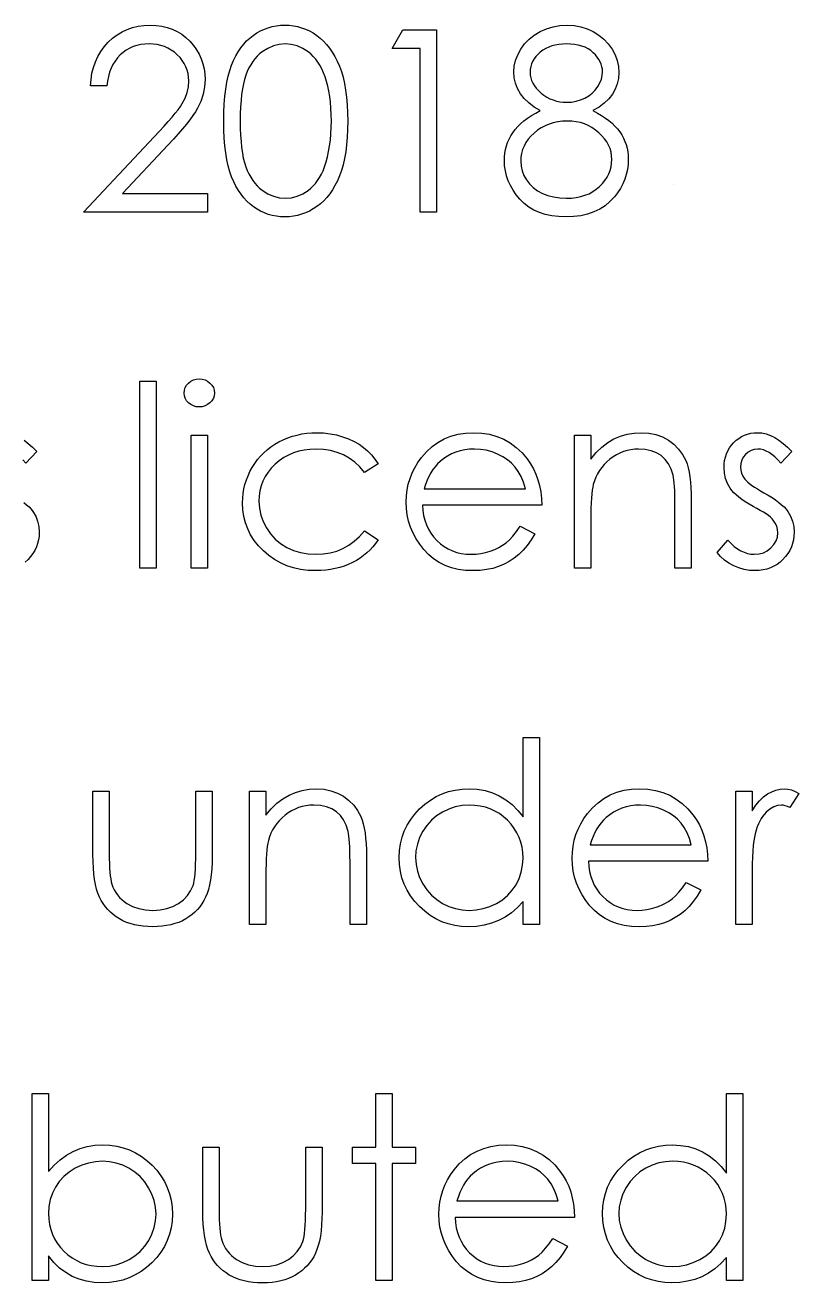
# Model space of a CAD drawing. Header units: millimetres. Extents: x 25 to 318, y 0 to 139.
# Drawn here: x 148.82 to 163.68, y 114.81 to 138.95 of the extents above; entities that cross this region are included whole.
import ezdxf

# ---------------------------------------------------------------- set-up
doc = ezdxf.new("R2010")
doc.units = ezdxf.units.MM

msp = doc.modelspace()

# ---------------------------------------------------------------- linework, layer by layer
at = {"color": 7, "linetype": 'Continuous'}
msp.add_line((161.276, 135.895), (161.276, 135.895), dxfattribs=at)
at = {"color": 7, "linetype": 'Continuous', "flags": 128}
for points in [[(150.394, 137.779), (150.08, 137.779), (150.08, 137.779), (150.089, 137.904), (150.107, 138.023), (150.134, 138.136), (150.172, 138.244), (150.219, 138.346), (150.276, 138.443), (150.343, 138.533), (150.419, 138.618), (150.502, 138.695), (150.591, 138.762), (150.685, 138.818), (150.782, 138.864), (150.885, 138.9), (150.993, 138.926), (151.105, 138.941), (151.222, 138.946), (151.222, 138.946), (151.337, 138.941), (151.447, 138.926), (151.551, 138.903), (151.649, 138.869), (151.742, 138.825), (151.829, 138.771), (151.911, 138.709), (151.987, 138.636), (152.055, 138.557), (152.114, 138.474), (152.165, 138.388), (152.206, 138.299), (152.238, 138.206), (152.261, 138.109), (152.274, 138.009), (152.279, 137.906), (152.279, 137.906), (152.27, 137.76), (152.243, 137.619), (152.198, 137.483), (152.134, 137.351), (152.093, 137.284), (152.044, 137.21), (151.987, 137.131), (151.921, 137.047), (151.846, 136.955), (151.763, 136.859), (151.671, 136.758), (151.571, 136.65), (151.571, 136.65), (150.695, 135.715), (150.695, 135.715), (152.324, 135.715), (152.324, 135.715), (152.324, 135.356), (152.324, 135.356), (149.946, 135.356), (149.946, 135.356), (151.303, 136.805), (151.303, 136.805), (151.402, 136.909), (151.492, 137.005), (151.572, 137.095), (151.644, 137.178), (151.706, 137.254), (151.76, 137.323), (151.804, 137.385), (151.84, 137.441), (151.895, 137.546), (151.934, 137.654), (151.957, 137.764), (151.965, 137.877), (151.965, 137.877), (151.961, 137.949), (151.951, 138.018), (151.934, 138.084), (151.91, 138.147), (151.879, 138.209), (151.841, 138.267), (151.797, 138.323), (151.745, 138.377), (151.688, 138.426), (151.628, 138.469), (151.566, 138.505), (151.5, 138.534), (151.431, 138.558), (151.359, 138.574), (151.284, 138.583), (151.206, 138.587), (151.206, 138.587), (151.124, 138.583), (151.045, 138.574), (150.97, 138.557), (150.899, 138.534), (150.831, 138.504), (150.766, 138.468), (150.705, 138.424), (150.648, 138.375), (150.595, 138.319), (150.549, 138.258), (150.508, 138.192), (150.473, 138.12), (150.444, 138.043), (150.422, 137.96), (150.405, 137.873), (150.394, 137.779)], [(152.638, 137.105), (152.64, 137.273), (152.647, 137.432), (152.659, 137.581), (152.675, 137.72), (152.696, 137.849), (152.721, 137.968), (152.752, 138.077), (152.786, 138.177), (152.825, 138.269), (152.867, 138.355), (152.914, 138.435), (152.965, 138.51), (153.019, 138.579), (153.076, 138.642), (153.138, 138.698), (153.204, 138.75), (153.273, 138.796), (153.343, 138.836), (153.416, 138.87), (153.491, 138.897), (153.567, 138.919), (153.646, 138.934), (153.725, 138.943), (153.808, 138.946), (153.808, 138.946), (153.892, 138.943), (153.974, 138.934), (154.053, 138.919), (154.131, 138.897), (154.206, 138.87), (154.28, 138.836), (154.352, 138.796), (154.422, 138.75), (154.488, 138.698), (154.552, 138.639), (154.612, 138.574), (154.668, 138.504), (154.72, 138.427), (154.769, 138.344), (154.814, 138.255), (154.856, 138.16), (154.894, 138.058), (154.927, 137.947), (154.954, 137.828), (154.976, 137.7), (154.994, 137.564), (155.006, 137.419), (155.013, 137.266), (155.016, 137.105), (155.016, 137.105), (155.013, 136.944), (155.006, 136.792), (154.994, 136.648), (154.977, 136.512), (154.955, 136.385), (154.927, 136.267), (154.896, 136.156), (154.858, 136.055), (154.817, 135.96), (154.772, 135.872), (154.724, 135.789), (154.671, 135.712), (154.615, 135.641), (154.555, 135.576), (154.491, 135.517), (154.424, 135.465), (154.354, 135.419), (154.281, 135.378), (154.207, 135.344), (154.131, 135.316), (154.054, 135.295), (153.974, 135.279), (153.892, 135.269), (153.808, 135.266), (153.808, 135.266), (153.725, 135.269), (153.646, 135.278), (153.567, 135.294), (153.491, 135.315), (153.417, 135.342), (153.345, 135.375), (153.275, 135.414), (153.207, 135.459), (153.141, 135.51), (153.08, 135.567), (153.022, 135.63), (152.968, 135.7), (152.918, 135.774), (152.871, 135.855), (152.827, 135.942), (152.788, 136.034), (152.753, 136.134), (152.722, 136.245), (152.697, 136.364), (152.676, 136.493), (152.659, 136.632), (152.647, 136.78), (152.64, 136.938), (152.638, 137.105)], [(156.074, 138.856), (156.721, 138.856), (156.721, 138.856), (156.721, 135.356), (156.721, 135.356), (156.407, 135.356), (156.407, 135.356), (156.407, 138.497), (156.407, 138.497), (155.869, 138.497), (155.869, 138.497), (156.074, 138.856)], [(159.724, 137.306), (159.81, 137.26), (159.889, 137.214), (159.962, 137.164), (160.029, 137.115), (160.091, 137.063), (160.146, 137.009), (160.195, 136.954), (160.239, 136.897), (160.277, 136.839), (160.31, 136.779), (160.338, 136.716), (160.36, 136.653), (160.378, 136.586), (160.391, 136.518), (160.398, 136.448), (160.401, 136.376), (160.401, 136.376), (160.397, 136.275), (160.384, 136.177), (160.364, 136.081), (160.335, 135.989), (160.297, 135.9), (160.252, 135.814), (160.198, 135.731), (160.136, 135.651), (160.136, 135.651), (160.05, 135.561), (159.956, 135.482), (159.853, 135.417), (159.741, 135.363), (159.621, 135.32), (159.492, 135.29), (159.353, 135.273), (159.207, 135.266), (159.207, 135.266), (159.066, 135.272), (158.933, 135.288), (158.809, 135.314), (158.695, 135.351), (158.588, 135.398), (158.492, 135.456), (158.403, 135.525), (158.323, 135.604), (158.253, 135.689), (158.192, 135.777), (158.14, 135.867), (158.098, 135.958), (158.065, 136.052), (158.042, 136.149), (158.028, 136.247), (158.023, 136.347), (158.023, 136.347), (158.025, 136.421), (158.033, 136.492), (158.046, 136.561), (158.063, 136.629), (158.086, 136.695), (158.115, 136.759), (158.147, 136.822), (158.185, 136.882), (158.229, 136.941), (158.279, 136.998), (158.336, 137.053), (158.399, 137.107), (158.468, 137.16), (158.544, 137.21), (158.625, 137.259), (158.713, 137.306), (158.713, 137.306), (158.593, 137.375), (158.49, 137.453), (158.402, 137.538), (158.33, 137.631), (158.274, 137.73), (158.234, 137.833), (158.21, 137.938), (158.202, 138.048), (158.202, 138.048), (158.211, 138.159), (158.236, 138.269), (158.279, 138.379), (158.337, 138.486), (158.412, 138.588), (158.499, 138.677), (158.598, 138.756), (158.711, 138.823), (158.833, 138.877), (158.96, 138.915), (159.091, 138.938), (159.228, 138.946), (159.228, 138.946), (159.361, 138.938), (159.489, 138.915), (159.611, 138.876), (159.729, 138.822), (159.839, 138.755), (159.935, 138.675), (160.019, 138.586), (160.09, 138.485), (160.148, 138.377), (160.188, 138.267), (160.213, 138.154), (160.221, 138.038), (160.221, 138.038), (160.214, 137.924), (160.191, 137.817), (160.151, 137.716), (160.097, 137.622), (160.027, 137.533), (159.942, 137.452), (159.841, 137.375), (159.724, 137.306)], [(152.952, 137.106), (152.954, 136.966), (152.959, 136.834), (152.968, 136.711), (152.979, 136.597), (152.994, 136.492), (153.012, 136.395), (153.034, 136.308), (153.059, 136.229), (153.088, 136.157), (153.12, 136.09), (153.154, 136.027), (153.192, 135.968), (153.233, 135.914), (153.277, 135.865), (153.325, 135.82), (153.376, 135.779), (153.482, 135.712), (153.592, 135.664), (153.704, 135.635), (153.819, 135.625), (153.819, 135.625), (153.934, 135.635), (154.047, 135.663), (154.155, 135.71), (154.259, 135.776), (154.309, 135.815), (154.355, 135.86), (154.399, 135.909), (154.439, 135.963), (154.476, 136.022), (154.511, 136.085), (154.542, 136.153), (154.57, 136.226), (154.57, 136.226), (154.6, 136.32), (154.628, 136.418), (154.65, 136.521), (154.669, 136.629), (154.683, 136.741), (154.694, 136.858), (154.7, 136.98), (154.702, 137.106), (154.702, 137.106), (154.7, 137.232), (154.695, 137.353), (154.685, 137.467), (154.673, 137.576), (154.656, 137.679), (154.636, 137.776), (154.612, 137.867), (154.584, 137.952), (154.554, 138.032), (154.52, 138.106), (154.483, 138.175), (154.444, 138.238), (154.402, 138.295), (154.356, 138.347), (154.309, 138.393), (154.258, 138.434), (154.152, 138.501), (154.044, 138.549), (153.933, 138.577), (153.819, 138.587), (153.819, 138.587), (153.703, 138.577), (153.59, 138.549), (153.481, 138.501), (153.376, 138.434), (153.325, 138.394), (153.278, 138.349), (153.234, 138.3), (153.193, 138.246), (153.155, 138.187), (153.12, 138.124), (153.089, 138.057), (153.06, 137.985), (153.035, 137.906), (153.013, 137.819), (152.994, 137.723), (152.979, 137.617), (152.968, 137.502), (152.959, 137.38), (152.954, 137.247), (152.952, 137.106)], [(159.21, 138.587), (159.137, 138.584), (159.067, 138.577), (159, 138.565), (158.936, 138.547), (158.875, 138.524), (158.818, 138.497), (158.764, 138.464), (158.713, 138.426), (158.667, 138.384), (158.627, 138.342), (158.593, 138.297), (158.565, 138.25), (158.544, 138.201), (158.529, 138.15), (158.519, 138.098), (158.516, 138.043), (158.516, 138.043), (158.52, 137.988), (158.53, 137.936), (158.546, 137.884), (158.57, 137.833), (158.599, 137.784), (158.635, 137.736), (158.678, 137.69), (158.728, 137.644), (158.782, 137.602), (158.839, 137.565), (158.897, 137.535), (158.958, 137.51), (159.021, 137.49), (159.086, 137.476), (159.154, 137.468), (159.223, 137.465), (159.223, 137.465), (159.312, 137.47), (159.399, 137.486), (159.483, 137.511), (159.565, 137.546), (159.642, 137.59), (159.709, 137.642), (159.767, 137.701), (159.817, 137.767), (159.856, 137.838), (159.885, 137.908), (159.902, 137.979), (159.907, 138.05), (159.907, 138.05), (159.904, 138.1), (159.896, 138.148), (159.882, 138.195), (159.862, 138.242), (159.837, 138.288), (159.807, 138.332), (159.771, 138.375), (159.728, 138.418), (159.682, 138.457), (159.63, 138.492), (159.572, 138.521), (159.51, 138.545), (159.442, 138.563), (159.37, 138.576), (159.293, 138.584), (159.21, 138.587)], [(159.231, 137.106), (159.137, 137.103), (159.048, 137.092), (158.963, 137.074), (158.882, 137.049), (158.804, 137.016), (158.729, 136.976), (158.659, 136.929), (158.593, 136.875), (158.533, 136.816), (158.481, 136.755), (158.437, 136.691), (158.401, 136.625), (158.373, 136.557), (158.353, 136.486), (158.341, 136.412), (158.337, 136.336), (158.337, 136.336), (158.344, 136.242), (158.364, 136.152), (158.398, 136.063), (158.446, 135.977), (158.506, 135.898), (158.578, 135.828), (158.66, 135.767), (158.753, 135.717), (158.856, 135.677), (158.966, 135.649), (159.085, 135.631), (159.21, 135.625), (159.21, 135.625), (159.309, 135.629), (159.401, 135.639), (159.489, 135.657), (159.571, 135.682), (159.648, 135.712), (159.72, 135.751), (159.787, 135.796), (159.849, 135.848), (159.904, 135.905), (159.953, 135.965), (159.994, 136.027), (160.027, 136.09), (160.053, 136.156), (160.072, 136.225), (160.083, 136.296), (160.087, 136.369), (160.087, 136.369), (160.083, 136.441), (160.071, 136.51), (160.052, 136.577), (160.024, 136.642), (159.989, 136.705), (159.946, 136.766), (159.895, 136.825), (159.836, 136.882), (159.771, 136.934), (159.704, 136.98), (159.633, 137.019), (159.559, 137.05), (159.482, 137.075), (159.401, 137.092), (159.318, 137.103), (159.231, 137.106)], [(151.023, 132.113), (151.337, 132.113), (151.337, 132.113), (151.337, 128.523), (151.337, 128.523), (151.023, 128.523), (151.023, 128.523), (151.023, 132.113)], [(152.165, 132.158), (152.224, 132.153), (152.278, 132.138), (152.327, 132.113), (152.372, 132.078), (152.41, 132.037), (152.437, 131.991), (152.453, 131.941), (152.459, 131.887), (152.459, 131.887), (152.453, 131.834), (152.437, 131.785), (152.41, 131.74), (152.372, 131.698), (152.327, 131.664), (152.278, 131.639), (152.224, 131.624), (152.165, 131.619), (152.165, 131.619), (152.108, 131.624), (152.055, 131.639), (152.006, 131.664), (151.961, 131.698), (151.924, 131.74), (151.897, 131.785), (151.881, 131.834), (151.875, 131.887), (151.875, 131.887), (151.881, 131.941), (151.897, 131.991), (151.924, 132.037), (151.961, 132.078), (152.006, 132.113), (152.055, 132.138), (152.108, 132.153), (152.165, 132.158)], [(152.01, 131.081), (152.324, 131.081), (152.324, 131.081), (152.324, 128.523), (152.324, 128.523), (152.01, 128.523), (152.01, 128.523), (152.01, 131.081)], [(155.599, 130.526), (155.337, 130.363), (155.337, 130.363), (155.248, 130.468), (155.15, 130.559), (155.046, 130.636), (154.934, 130.699), (154.813, 130.748), (154.685, 130.783), (154.549, 130.804), (154.406, 130.811), (154.406, 130.811), (154.291, 130.806), (154.18, 130.793), (154.075, 130.77), (153.974, 130.738), (153.879, 130.697), (153.789, 130.647), (153.703, 130.588), (153.622, 130.519), (153.549, 130.444), (153.486, 130.365), (153.432, 130.282), (153.389, 130.195), (153.355, 130.105), (153.331, 130.01), (153.316, 129.911), (153.311, 129.809), (153.311, 129.809), (153.32, 129.675), (153.347, 129.545), (153.392, 129.419), (153.454, 129.297), (153.533, 129.184), (153.625, 129.084), (153.729, 128.998), (153.847, 128.925), (153.976, 128.866), (154.112, 128.825), (154.256, 128.801), (154.408, 128.792), (154.408, 128.792), (154.546, 128.799), (154.679, 128.82), (154.805, 128.855), (154.924, 128.904), (155.037, 128.967), (155.143, 129.045), (155.243, 129.136), (155.337, 129.241), (155.337, 129.241), (155.6, 129.068), (155.6, 129.068), (155.552, 129), (155.5, 128.936), (155.444, 128.876), (155.384, 128.819), (155.321, 128.767), (155.253, 128.719), (155.182, 128.674), (155.107, 128.633), (155.028, 128.597), (154.947, 128.565), (154.863, 128.538), (154.776, 128.517), (154.687, 128.5), (154.595, 128.488), (154.5, 128.48), (154.403, 128.478), (154.403, 128.478), (154.254, 128.484), (154.112, 128.502), (153.977, 128.531), (153.848, 128.573), (153.725, 128.626), (153.609, 128.691), (153.5, 128.768), (153.397, 128.857), (153.303, 128.955), (153.222, 129.058), (153.153, 129.165), (153.097, 129.278), (153.053, 129.396), (153.022, 129.519), (153.003, 129.648), (152.997, 129.781), (152.997, 129.781), (153, 129.871), (153.009, 129.96), (153.023, 130.048), (153.044, 130.133), (153.07, 130.218), (153.102, 130.3), (153.14, 130.381), (153.184, 130.46), (153.233, 130.537), (153.286, 130.608), (153.343, 130.676), (153.406, 130.739), (153.472, 130.798), (153.542, 130.853), (153.618, 130.903), (153.697, 130.949), (153.78, 130.991), (153.866, 131.027), (153.953, 131.057), (154.044, 131.081), (154.136, 131.101), (154.231, 131.114), (154.328, 131.123), (154.429, 131.125), (154.429, 131.125), (154.554, 131.121), (154.678, 131.106), (154.8, 131.082), (154.919, 131.048), (155.032, 131.006), (155.138, 130.958), (155.233, 130.904), (155.32, 130.844), (155.399, 130.778), (155.472, 130.703), (155.539, 130.619), (155.6, 130.526)], [(158.327, 129.331), (158.606, 129.184), (158.606, 129.184), (158.537, 129.067), (158.464, 128.962), (158.385, 128.868), (158.301, 128.787), (158.212, 128.716), (158.118, 128.654), (158.018, 128.601), (157.913, 128.557), (157.801, 128.522), (157.683, 128.498), (157.557, 128.483), (157.425, 128.478), (157.425, 128.478), (157.277, 128.484), (157.139, 128.503), (157.008, 128.535), (156.885, 128.579), (156.772, 128.636), (156.666, 128.705), (156.568, 128.787), (156.479, 128.882), (156.399, 128.984), (156.329, 129.09), (156.271, 129.199), (156.224, 129.312), (156.186, 129.428), (156.159, 129.547), (156.144, 129.669), (156.138, 129.795), (156.138, 129.795), (156.143, 129.913), (156.156, 130.028), (156.179, 130.139), (156.212, 130.248), (156.253, 130.353), (156.304, 130.454), (156.364, 130.553), (156.433, 130.649), (156.433, 130.649), (156.53, 130.76), (156.635, 130.858), (156.748, 130.939), (156.869, 131.006), (156.998, 131.058), (157.135, 131.096), (157.279, 131.118), (157.432, 131.125), (157.432, 131.125), (157.589, 131.118), (157.739, 131.094), (157.88, 131.055), (158.012, 131), (158.137, 130.929), (158.253, 130.842), (158.362, 130.74), (158.462, 130.622), (158.462, 130.622), (158.527, 130.53), (158.582, 130.433), (158.63, 130.33), (158.668, 130.222), (158.699, 130.109), (158.722, 129.99), (158.735, 129.865), (158.741, 129.734), (158.741, 129.734), (156.452, 129.734), (156.452, 129.734), (156.458, 129.633), (156.472, 129.537), (156.495, 129.445), (156.526, 129.358), (156.564, 129.276), (156.61, 129.198), (156.665, 129.125), (156.727, 129.056), (156.796, 128.995), (156.868, 128.941), (156.944, 128.895), (157.025, 128.858), (157.109, 128.829), (157.197, 128.809), (157.289, 128.796), (157.385, 128.792), (157.385, 128.792), (157.479, 128.796), (157.571, 128.807), (157.662, 128.826), (157.752, 128.852), (157.838, 128.884), (157.917, 128.922), (157.99, 128.964), (158.056, 129.011), (158.119, 129.068), (158.186, 129.141), (158.255, 129.228), (158.327, 129.331)], [(159.369, 131.081), (159.683, 131.081), (159.683, 131.081), (159.683, 130.619), (159.683, 130.619), (159.786, 130.743), (159.894, 130.849), (160.008, 130.935), (160.127, 131.005), (160.251, 131.057), (160.381, 131.095), (160.516, 131.118), (160.656, 131.125), (160.656, 131.125), (160.798, 131.116), (160.931, 131.09), (161.056, 131.044), (161.172, 130.981), (161.277, 130.903), (161.368, 130.811), (161.444, 130.708), (161.505, 130.591), (161.53, 130.526), (161.552, 130.452), (161.57, 130.37), (161.586, 130.279), (161.597, 130.179), (161.605, 130.071), (161.611, 129.954), (161.612, 129.829), (161.612, 129.829), (161.612, 128.523), (161.612, 128.523), (161.298, 128.523), (161.298, 128.523), (161.298, 129.726), (161.298, 129.726), (161.298, 129.83), (161.296, 129.926), (161.293, 130.012), (161.289, 130.09), (161.284, 130.158), (161.277, 130.217), (161.27, 130.267), (161.261, 130.308), (161.261, 130.308), (161.225, 130.426), (161.176, 130.528), (161.112, 130.614), (161.036, 130.685), (160.946, 130.741), (160.844, 130.78), (160.729, 130.804), (160.601, 130.811), (160.601, 130.811), (160.526, 130.809), (160.452, 130.799), (160.38, 130.784), (160.31, 130.763), (160.242, 130.735), (160.177, 130.702), (160.113, 130.662), (160.051, 130.616), (159.993, 130.566), (159.94, 130.513), (159.893, 130.457), (159.85, 130.398), (159.813, 130.337), (159.78, 130.272), (159.753, 130.204), (159.731, 130.134), (159.731, 130.134), (159.72, 130.082), (159.71, 130.02), (159.702, 129.95), (159.695, 129.868), (159.69, 129.778), (159.686, 129.678), (159.684, 129.568), (159.683, 129.448), (159.683, 129.448), (159.683, 128.523), (159.683, 128.523), (159.369, 128.523), (159.369, 128.523), (159.369, 131.081)], [(163.542, 130.762), (163.329, 130.542), (163.329, 130.542), (163.273, 130.605), (163.217, 130.66), (163.16, 130.706), (163.106, 130.744), (163.05, 130.774), (162.996, 130.795), (162.941, 130.807), (162.887, 130.811), (162.887, 130.811), (162.821, 130.805), (162.76, 130.785), (162.703, 130.753), (162.652, 130.708), (162.609, 130.654), (162.579, 130.596), (162.561, 130.534), (162.555, 130.467), (162.555, 130.467), (162.56, 130.407), (162.576, 130.349), (162.604, 130.291), (162.642, 130.235), (162.642, 130.235), (162.666, 130.206), (162.697, 130.177), (162.733, 130.145), (162.776, 130.113), (162.825, 130.079), (162.88, 130.045), (162.94, 130.009), (163.007, 129.971), (163.007, 129.971), (163.088, 129.925), (163.163, 129.88), (163.231, 129.834), (163.292, 129.789), (163.346, 129.744), (163.393, 129.7), (163.434, 129.656), (163.468, 129.612), (163.468, 129.612), (163.519, 129.522), (163.557, 129.426), (163.579, 129.324), (163.587, 129.217), (163.587, 129.217), (163.583, 129.141), (163.573, 129.068), (163.557, 128.998), (163.533, 128.932), (163.503, 128.867), (163.466, 128.806), (163.423, 128.748), (163.372, 128.693), (163.317, 128.642), (163.259, 128.599), (163.197, 128.562), (163.132, 128.532), (163.063, 128.508), (162.991, 128.491), (162.916, 128.482), (162.837, 128.478), (162.837, 128.478), (162.731, 128.484), (162.628, 128.501), (162.527, 128.53), (162.429, 128.57), (162.335, 128.62), (162.25, 128.68), (162.174, 128.748), (162.106, 128.824), (162.106, 128.824), (162.314, 129.061), (162.314, 129.061), (162.375, 128.998), (162.436, 128.944), (162.498, 128.897), (162.56, 128.859), (162.624, 128.83), (162.689, 128.809), (162.755, 128.796), (162.821, 128.792), (162.821, 128.792), (162.912, 128.8), (162.995, 128.823), (163.071, 128.861), (163.141, 128.915), (163.198, 128.979), (163.24, 129.049), (163.264, 129.123), (163.273, 129.204), (163.273, 129.204), (163.267, 129.27), (163.251, 129.333), (163.224, 129.392), (163.186, 129.448), (163.186, 129.448), (163.162, 129.474), (163.13, 129.503), (163.092, 129.534), (163.047, 129.566), (162.995, 129.6), (162.936, 129.635), (162.871, 129.672), (162.799, 129.711), (162.799, 129.711), (162.721, 129.755), (162.649, 129.8), (162.585, 129.844), (162.526, 129.887), (162.474, 129.931), (162.429, 129.974), (162.39, 130.018), (162.358, 130.06), (162.358, 130.06), (162.307, 130.15), (162.27, 130.246), (162.248, 130.347), (162.241, 130.454), (162.241, 130.454), (162.243, 130.525), (162.252, 130.593), (162.267, 130.657), (162.286, 130.719), (162.312, 130.777), (162.344, 130.832), (162.381, 130.885), (162.424, 130.934), (162.471, 130.979), (162.522, 131.017), (162.575, 131.05), (162.631, 131.078), (162.691, 131.099), (162.753, 131.114), (162.818, 131.123), (162.887, 131.125), (162.887, 131.125), (162.968, 131.12), (163.05, 131.103), (163.132, 131.074), (163.214, 131.034), (163.295, 130.983), (163.377, 130.921), (163.46, 130.847), (163.542, 130.762)], [(148.802, 130.983), (148.884, 130.921), (148.966, 130.847), (149.048, 130.762)], [(158.426, 130.049), (158.389, 130.173), (158.344, 130.283), (158.291, 130.381), (158.231, 130.465), (158.162, 130.539), (158.082, 130.606), (157.993, 130.665), (157.892, 130.716), (157.786, 130.758), (157.676, 130.788), (157.563, 130.806), (157.448, 130.811), (157.448, 130.811), (157.354, 130.808), (157.263, 130.797), (157.176, 130.778), (157.092, 130.752), (157.011, 130.717), (156.934, 130.677), (156.86, 130.628), (156.789, 130.572), (156.789, 130.572), (156.74, 130.525), (156.695, 130.473), (156.652, 130.417), (156.613, 130.354), (156.576, 130.286), (156.543, 130.212), (156.512, 130.133), (156.485, 130.049), (156.485, 130.049), (158.427, 130.049)], [(149.048, 130.762), (148.835, 130.542), (148.835, 130.542), (148.779, 130.605)], [(148.798, 129.789), (148.852, 129.744), (148.9, 129.7), (148.94, 129.656), (148.974, 129.612), (148.974, 129.612), (149.026, 129.522), (149.064, 129.426), (149.085, 129.324), (149.093, 129.217), (149.093, 129.217), (149.09, 129.141), (149.08, 129.068), (149.063, 128.998), (149.04, 128.932), (149.009, 128.867), (148.973, 128.806), (148.929, 128.748), (148.879, 128.693), (148.823, 128.642)], [(158.696, 125.279), (158.696, 121.69), (158.696, 121.69), (158.382, 121.69), (158.382, 121.69), (158.382, 122.132), (158.382, 122.132), (158.273, 122.014), (158.159, 121.913), (158.037, 121.829), (157.909, 121.762), (157.775, 121.711), (157.636, 121.674), (157.489, 121.652), (157.337, 121.645), (157.337, 121.645), (157.202, 121.651), (157.071, 121.669), (156.946, 121.699), (156.825, 121.741), (156.71, 121.796), (156.599, 121.863), (156.494, 121.941), (156.394, 122.032), (156.302, 122.132), (156.223, 122.236), (156.156, 122.347), (156.101, 122.462), (156.058, 122.583), (156.028, 122.708), (156.01, 122.839), (156.003, 122.975), (156.003, 122.975), (156.01, 123.109), (156.028, 123.238), (156.059, 123.361), (156.102, 123.48), (156.158, 123.594), (156.225, 123.702), (156.305, 123.807), (156.397, 123.906), (156.498, 123.996), (156.605, 124.075), (156.716, 124.141), (156.832, 124.195), (156.953, 124.238), (157.08, 124.268), (157.211, 124.286), (157.347, 124.292), (157.347, 124.292), (157.503, 124.284), (157.652, 124.258), (157.793, 124.216), (157.926, 124.157), (158.051, 124.081), (158.17, 123.989), (158.279, 123.878), (158.382, 123.752), (158.382, 123.752), (158.382, 125.279), (158.382, 125.279), (158.696, 125.279)], [(150.125, 124.247), (150.439, 124.247), (150.439, 124.247), (150.439, 123.061), (150.439, 123.061), (150.44, 122.956), (150.442, 122.861), (150.446, 122.774), (150.452, 122.694), (150.459, 122.624), (150.467, 122.562), (150.477, 122.508), (150.489, 122.463), (150.489, 122.463), (150.51, 122.406), (150.535, 122.352), (150.564, 122.302), (150.597, 122.254), (150.635, 122.209), (150.677, 122.168), (150.723, 122.129), (150.773, 122.094), (150.883, 122.035), (151.004, 121.992), (151.134, 121.967), (151.274, 121.959), (151.274, 121.959), (151.415, 121.967), (151.544, 121.992), (151.661, 122.033), (151.768, 122.091), (151.861, 122.161), (151.939, 122.243), (152.001, 122.335), (152.048, 122.438), (152.048, 122.438), (152.06, 122.48), (152.07, 122.532), (152.079, 122.594), (152.087, 122.667), (152.093, 122.75), (152.096, 122.844), (152.099, 122.947), (152.1, 123.061), (152.1, 123.061), (152.1, 124.247), (152.1, 124.247), (152.414, 124.247), (152.414, 124.247), (152.414, 123.002), (152.414, 123.002), (152.412, 122.875), (152.406, 122.756), (152.396, 122.644), (152.382, 122.542), (152.365, 122.447), (152.343, 122.361), (152.317, 122.282), (152.287, 122.211), (152.254, 122.147), (152.217, 122.086), (152.175, 122.028), (152.13, 121.974), (152.08, 121.924), (152.027, 121.877), (151.969, 121.834), (151.907, 121.795), (151.842, 121.76), (151.773, 121.729), (151.699, 121.704), (151.622, 121.683), (151.54, 121.666), (151.455, 121.654), (151.366, 121.647), (151.272, 121.645), (151.272, 121.645), (151.178, 121.647), (151.089, 121.654), (151.003, 121.666), (150.921, 121.683), (150.843, 121.704), (150.77, 121.729), (150.699, 121.76), (150.634, 121.795), (150.572, 121.834), (150.514, 121.877), (150.46, 121.924), (150.41, 121.975), (150.364, 122.03), (150.323, 122.088), (150.285, 122.15), (150.251, 122.215), (150.222, 122.286), (150.196, 122.366), (150.174, 122.455), (150.157, 122.552), (150.143, 122.658), (150.133, 122.771), (150.127, 122.894), (150.125, 123.025), (150.125, 123.025), (150.125, 124.247)], [(153.132, 124.247), (153.446, 124.247), (153.446, 124.247), (153.446, 123.786), (153.446, 123.786), (153.549, 123.909), (153.657, 124.015), (153.77, 124.102), (153.89, 124.172), (154.014, 124.224), (154.143, 124.262), (154.279, 124.284), (154.419, 124.292), (154.419, 124.292), (154.561, 124.283), (154.694, 124.256), (154.819, 124.211), (154.935, 124.148), (155.04, 124.069), (155.131, 123.978), (155.207, 123.874), (155.268, 123.758), (155.293, 123.693), (155.315, 123.618), (155.333, 123.536), (155.349, 123.445), (155.36, 123.346), (155.368, 123.238), (155.374, 123.121), (155.375, 122.996), (155.375, 122.996), (155.375, 121.69), (155.375, 121.69), (155.061, 121.69), (155.061, 121.69), (155.061, 122.893), (155.061, 122.893), (155.06, 122.997), (155.059, 123.093), (155.056, 123.179), (155.052, 123.257), (155.046, 123.325), (155.04, 123.383), (155.032, 123.434), (155.024, 123.475), (155.024, 123.475), (154.988, 123.592), (154.938, 123.695), (154.875, 123.781), (154.799, 123.852), (154.709, 123.907), (154.607, 123.946), (154.492, 123.97), (154.364, 123.978), (154.364, 123.978), (154.288, 123.975), (154.215, 123.966), (154.143, 123.951), (154.073, 123.93), (154.005, 123.902), (153.939, 123.869), (153.876, 123.829), (153.814, 123.783), (153.756, 123.733), (153.703, 123.68), (153.655, 123.624), (153.613, 123.565), (153.575, 123.503), (153.543, 123.439), (153.516, 123.371), (153.494, 123.301), (153.494, 123.301), (153.483, 123.249), (153.473, 123.187), (153.465, 123.116), (153.458, 123.035), (153.453, 122.945), (153.449, 122.844), (153.446, 122.734), (153.446, 122.614), (153.446, 122.614), (153.446, 121.69), (153.446, 121.69), (153.132, 121.69), (153.132, 121.69), (153.132, 124.247)], [(161.513, 122.497), (161.792, 122.351), (161.792, 122.351), (161.723, 122.234), (161.65, 122.128), (161.571, 122.035), (161.487, 121.953), (161.398, 121.882), (161.304, 121.821), (161.204, 121.767), (161.098, 121.723), (160.987, 121.689), (160.869, 121.664), (160.743, 121.65), (160.61, 121.645), (160.61, 121.645), (160.463, 121.651), (160.324, 121.67), (160.194, 121.701), (160.071, 121.746), (159.958, 121.802), (159.852, 121.872), (159.754, 121.954), (159.665, 122.049), (159.585, 122.151), (159.515, 122.257), (159.457, 122.366), (159.409, 122.479), (159.372, 122.595), (159.345, 122.713), (159.33, 122.836), (159.324, 122.961), (159.324, 122.961), (159.329, 123.079), (159.342, 123.194), (159.365, 123.306), (159.398, 123.414), (159.439, 123.519), (159.489, 123.621), (159.55, 123.72), (159.618, 123.815), (159.618, 123.815), (159.716, 123.927), (159.821, 124.024), (159.934, 124.106), (160.055, 124.173), (160.184, 124.225), (160.321, 124.263), (160.465, 124.284), (160.618, 124.292), (160.618, 124.292), (160.775, 124.284), (160.925, 124.261), (161.066, 124.221), (161.198, 124.167), (161.323, 124.096), (161.439, 124.009), (161.548, 123.907), (161.648, 123.789), (161.648, 123.789), (161.713, 123.697), (161.768, 123.6), (161.816, 123.497), (161.854, 123.389), (161.885, 123.276), (161.908, 123.156), (161.921, 123.032), (161.927, 122.901), (161.927, 122.901), (159.638, 122.901), (159.638, 122.901), (159.644, 122.8), (159.658, 122.703), (159.681, 122.612), (159.712, 122.525), (159.75, 122.443), (159.796, 122.365), (159.85, 122.292), (159.913, 122.223), (159.982, 122.161), (160.054, 122.107), (160.13, 122.062), (160.211, 122.025), (160.295, 121.996), (160.383, 121.976), (160.475, 121.963), (160.571, 121.959), (160.571, 121.959), (160.665, 121.962), (160.757, 121.974), (160.848, 121.992), (160.938, 122.018), (161.024, 122.051), (161.103, 122.089), (161.176, 122.131), (161.242, 122.178), (161.305, 122.234), (161.372, 122.307), (161.441, 122.394), (161.513, 122.497)], [(162.465, 124.247), (162.779, 124.247), (162.779, 124.247), (162.779, 123.871), (162.779, 123.871), (162.851, 123.975), (162.924, 124.063), (162.999, 124.135), (163.076, 124.193), (163.156, 124.236), (163.237, 124.268), (163.319, 124.286), (163.403, 124.292), (163.403, 124.292), (163.468, 124.287), (163.536, 124.27), (163.605, 124.243), (163.677, 124.204), (163.677, 124.204), (163.504, 123.932), (163.504, 123.932), (163.458, 123.952), (163.416, 123.967), (163.378, 123.975), (163.343, 123.978), (163.343, 123.978), (163.268, 123.97), (163.194, 123.944), (163.122, 123.902), (163.05, 123.843), (163.016, 123.808), (162.984, 123.767), (162.954, 123.722), (162.926, 123.672), (162.9, 123.618), (162.877, 123.559), (162.855, 123.495), (162.835, 123.427), (162.835, 123.427), (162.822, 123.366), (162.811, 123.291), (162.801, 123.202), (162.793, 123.099), (162.787, 122.982), (162.783, 122.852), (162.78, 122.708), (162.779, 122.549), (162.779, 122.549), (162.779, 121.69), (162.779, 121.69), (162.465, 121.69), (162.465, 121.69), (162.465, 124.247)], [(157.351, 123.978), (157.214, 123.97), (157.082, 123.945), (156.956, 123.904), (156.834, 123.846), (156.722, 123.774), (156.622, 123.688), (156.533, 123.589), (156.457, 123.476), (156.396, 123.355), (156.353, 123.231), (156.326, 123.103), (156.318, 122.972), (156.318, 122.972), (156.327, 122.842), (156.353, 122.714), (156.397, 122.589), (156.458, 122.467), (156.536, 122.354), (156.624, 122.253), (156.725, 122.166), (156.838, 122.093), (156.959, 122.034), (157.085, 121.992), (157.214, 121.967), (157.348, 121.959), (157.348, 121.959), (157.484, 121.967), (157.617, 121.992), (157.745, 122.033), (157.87, 122.091), (157.985, 122.164), (158.088, 122.248), (158.175, 122.344), (158.248, 122.451), (158.307, 122.568), (158.349, 122.693), (158.373, 122.824), (158.382, 122.963), (158.382, 122.963), (158.377, 123.069), (158.363, 123.17), (158.34, 123.268), (158.307, 123.36), (158.265, 123.449), (158.214, 123.533), (158.154, 123.612), (158.084, 123.687), (158.007, 123.755), (157.927, 123.815), (157.841, 123.864), (157.752, 123.905), (157.658, 123.937), (157.56, 123.96), (157.458, 123.974), (157.351, 123.978)], [(161.612, 123.215), (161.575, 123.339), (161.53, 123.45), (161.477, 123.548), (161.417, 123.632), (161.348, 123.706), (161.268, 123.773), (161.178, 123.831), (161.078, 123.883), (160.972, 123.925), (160.861, 123.954), (160.749, 123.972), (160.634, 123.978), (160.634, 123.978), (160.54, 123.975), (160.449, 123.963), (160.362, 123.944), (160.278, 123.918), (160.197, 123.884), (160.12, 123.843), (160.046, 123.794), (159.975, 123.738), (159.975, 123.738), (159.926, 123.692), (159.881, 123.64), (159.838, 123.583), (159.799, 123.521), (159.762, 123.452), (159.728, 123.379), (159.698, 123.3), (159.671, 123.215), (159.671, 123.215), (161.612, 123.215)], [(148.958, 114.856), (148.959, 118.446), (148.959, 118.446), (149.273, 118.446), (149.273, 118.446), (149.273, 116.95), (149.273, 116.95), (149.381, 117.07), (149.496, 117.173), (149.617, 117.26), (149.744, 117.332), (149.878, 117.387), (150.017, 117.427), (150.164, 117.451), (150.316, 117.459), (150.316, 117.459), (150.451, 117.452), (150.582, 117.434), (150.708, 117.404), (150.828, 117.362), (150.943, 117.307), (151.054, 117.241), (151.159, 117.162), (151.26, 117.071), (151.351, 116.972), (151.431, 116.867), (151.498, 116.757), (151.553, 116.642), (151.596, 116.522), (151.626, 116.397), (151.645, 116.266), (151.651, 116.13), (151.651, 116.13), (151.645, 115.996), (151.626, 115.867), (151.595, 115.743), (151.552, 115.624), (151.497, 115.51), (151.429, 115.401), (151.349, 115.297), (151.256, 115.198), (151.155, 115.107), (151.049, 115.029), (150.938, 114.962), (150.821, 114.908), (150.7, 114.865), (150.574, 114.835), (150.442, 114.818), (150.306, 114.811), (150.306, 114.811), (150.15, 114.819), (150.003, 114.842), (149.862, 114.881), (149.729, 114.935), (149.604, 115.007), (149.486, 115.096), (149.376, 115.204), (149.273, 115.329), (149.273, 115.329), (149.273, 114.856), (149.273, 114.856), (148.959, 114.856)], [(155.555, 118.446), (155.869, 118.446), (155.869, 118.446), (155.869, 117.414), (155.869, 117.414), (156.318, 117.414), (156.318, 117.414), (156.318, 117.1), (156.318, 117.1), (155.869, 117.1), (155.869, 117.1), (155.869, 114.856), (155.869, 114.856), (155.555, 114.856), (155.555, 114.856), (155.555, 117.1), (155.555, 117.1), (155.106, 117.1), (155.106, 117.1), (155.106, 117.414), (155.106, 117.414), (155.555, 117.414), (155.555, 117.414), (155.555, 118.446)], [(162.6, 118.446), (162.6, 114.856), (162.6, 114.856), (162.285, 114.856), (162.285, 114.856), (162.285, 115.299), (162.285, 115.299), (162.177, 115.181), (162.063, 115.08), (161.941, 114.996), (161.813, 114.928), (161.679, 114.877), (161.539, 114.841), (161.393, 114.818), (161.241, 114.811), (161.241, 114.811), (161.105, 114.818), (160.975, 114.836), (160.85, 114.866), (160.729, 114.908), (160.614, 114.963), (160.503, 115.029), (160.398, 115.108), (160.298, 115.199), (160.206, 115.299), (160.127, 115.403), (160.06, 115.513), (160.005, 115.629), (159.962, 115.749), (159.932, 115.875), (159.914, 116.006), (159.907, 116.142), (159.907, 116.142), (159.914, 116.275), (159.932, 116.404), (159.963, 116.528), (160.006, 116.647), (160.062, 116.76), (160.129, 116.869), (160.209, 116.974), (160.301, 117.072), (160.402, 117.163), (160.509, 117.241), (160.62, 117.308), (160.736, 117.362), (160.857, 117.405), (160.983, 117.435), (161.115, 117.452), (161.251, 117.459), (161.251, 117.459), (161.407, 117.45), (161.556, 117.425), (161.697, 117.382), (161.83, 117.323), (161.955, 117.248), (162.074, 117.155), (162.183, 117.045), (162.285, 116.919), (162.285, 116.919), (162.285, 118.446), (162.285, 118.446), (162.6, 118.446)], [(152.234, 117.414), (152.548, 117.414), (152.548, 117.414), (152.548, 116.228), (152.548, 116.228), (152.549, 116.123), (152.551, 116.028), (152.555, 115.94), (152.561, 115.861), (152.568, 115.791), (152.576, 115.728), (152.586, 115.675), (152.598, 115.63), (152.598, 115.63), (152.619, 115.573), (152.644, 115.519), (152.673, 115.468), (152.706, 115.421), (152.744, 115.376), (152.786, 115.334), (152.832, 115.296), (152.882, 115.261), (152.992, 115.202), (153.113, 115.159), (153.243, 115.134), (153.383, 115.125), (153.383, 115.125), (153.524, 115.134), (153.653, 115.158), (153.77, 115.2), (153.877, 115.257), (153.97, 115.328), (154.048, 115.41), (154.11, 115.502), (154.157, 115.604), (154.157, 115.604), (154.169, 115.646), (154.179, 115.698), (154.188, 115.761), (154.196, 115.834), (154.202, 115.917), (154.205, 116.01), (154.208, 116.114), (154.209, 116.228), (154.209, 116.228), (154.209, 117.414), (154.209, 117.414), (154.523, 117.414), (154.523, 117.414), (154.523, 116.169), (154.523, 116.169), (154.521, 116.042), (154.515, 115.923), (154.505, 115.811), (154.491, 115.709), (154.474, 115.613), (154.452, 115.527), (154.426, 115.449), (154.396, 115.378), (154.363, 115.313), (154.326, 115.252), (154.284, 115.195), (154.239, 115.141), (154.189, 115.09), (154.136, 115.044), (154.078, 115.001), (154.016, 114.961), (153.951, 114.926), (153.882, 114.895), (153.808, 114.87), (153.731, 114.849), (153.649, 114.832), (153.564, 114.82), (153.474, 114.813), (153.381, 114.811), (153.381, 114.811), (153.287, 114.813), (153.198, 114.82), (153.112, 114.832), (153.03, 114.849), (152.952, 114.87), (152.879, 114.895), (152.808, 114.926), (152.743, 114.961), (152.681, 115.001), (152.623, 115.044), (152.569, 115.091), (152.519, 115.142), (152.473, 115.196), (152.432, 115.254), (152.394, 115.316), (152.36, 115.381), (152.331, 115.453), (152.305, 115.533), (152.283, 115.622), (152.266, 115.719), (152.252, 115.824), (152.242, 115.938), (152.236, 116.061), (152.234, 116.192), (152.234, 116.192), (152.234, 117.414)], [(158.955, 115.664), (159.234, 115.517), (159.234, 115.517), (159.165, 115.4), (159.092, 115.295), (159.013, 115.201), (158.929, 115.12), (158.84, 115.049), (158.746, 114.987), (158.646, 114.934), (158.541, 114.89), (158.429, 114.856), (158.311, 114.831), (158.185, 114.816), (158.053, 114.811), (158.053, 114.811), (157.906, 114.818), (157.767, 114.837), (157.636, 114.868), (157.514, 114.912), (157.4, 114.969), (157.294, 115.039), (157.196, 115.121), (157.107, 115.215), (157.027, 115.318), (156.958, 115.423), (156.899, 115.533), (156.852, 115.646), (156.814, 115.761), (156.787, 115.88), (156.772, 116.003), (156.766, 116.128), (156.766, 116.128), (156.771, 116.246), (156.784, 116.361), (156.808, 116.472), (156.84, 116.581), (156.881, 116.686), (156.932, 116.788), (156.992, 116.887), (157.061, 116.982), (157.061, 116.982), (157.158, 117.094), (157.263, 117.191), (157.376, 117.272), (157.498, 117.34), (157.627, 117.391), (157.763, 117.429), (157.908, 117.451), (158.061, 117.459), (158.061, 117.459), (158.218, 117.451), (158.367, 117.427), (158.508, 117.388), (158.64, 117.333), (158.765, 117.262), (158.882, 117.176), (158.99, 117.073), (159.09, 116.955), (159.09, 116.955), (159.155, 116.864), (159.21, 116.767), (159.258, 116.664), (159.297, 116.556), (159.327, 116.442), (159.35, 116.323), (159.363, 116.198), (159.369, 116.068), (159.369, 116.068), (157.08, 116.068), (157.08, 116.068), (157.087, 115.967), (157.101, 115.87), (157.123, 115.778), (157.154, 115.691), (157.192, 115.609), (157.238, 115.531), (157.293, 115.458), (157.355, 115.39), (157.424, 115.328), (157.496, 115.274), (157.573, 115.229), (157.653, 115.191), (157.737, 115.163), (157.826, 115.142), (157.917, 115.13), (158.014, 115.125), (158.014, 115.125), (158.107, 115.129), (158.199, 115.14), (158.29, 115.159), (158.38, 115.185), (158.466, 115.217), (158.546, 115.255), (158.618, 115.297), (158.684, 115.344), (158.748, 115.401), (158.814, 115.474), (158.884, 115.561), (158.955, 115.664)], [(150.303, 115.125), (150.441, 115.134), (150.573, 115.158), (150.699, 115.2), (150.82, 115.257), (150.932, 115.329), (151.032, 115.416), (151.121, 115.515), (151.197, 115.627), (151.258, 115.747), (151.302, 115.872), (151.328, 115.999), (151.337, 116.13), (151.337, 116.13), (151.328, 116.261), (151.302, 116.39), (151.257, 116.514), (151.195, 116.636), (151.119, 116.75), (151.03, 116.85), (150.929, 116.937), (150.817, 117.011), (150.696, 117.07), (150.57, 117.111), (150.441, 117.136), (150.308, 117.145), (150.308, 117.145), (150.172, 117.136), (150.04, 117.111), (149.911, 117.07), (149.786, 117.011), (149.669, 116.938), (149.567, 116.854), (149.479, 116.758), (149.405, 116.65), (149.347, 116.533), (149.306, 116.409), (149.281, 116.278), (149.273, 116.14), (149.273, 116.14), (149.278, 116.034), (149.292, 115.932), (149.315, 115.835), (149.347, 115.742), (149.389, 115.654), (149.44, 115.57), (149.501, 115.491), (149.57, 115.416), (149.646, 115.348), (149.728, 115.289), (149.813, 115.239), (149.902, 115.198), (149.996, 115.166), (150.094, 115.144), (150.197, 115.13), (150.303, 115.125)], [(159.055, 116.382), (159.018, 116.506), (158.972, 116.617), (158.919, 116.714), (158.859, 116.798), (158.79, 116.873), (158.71, 116.939), (158.621, 116.998), (158.52, 117.049), (158.414, 117.091), (158.304, 117.121), (158.192, 117.139), (158.077, 117.145), (158.077, 117.145), (157.983, 117.141), (157.892, 117.13), (157.804, 117.111), (157.72, 117.085), (157.639, 117.051), (157.562, 117.01), (157.488, 116.961), (157.418, 116.905), (157.418, 116.905), (157.369, 116.859), (157.323, 116.807), (157.28, 116.75), (157.241, 116.688), (157.204, 116.619), (157.171, 116.545), (157.141, 116.467), (157.113, 116.382), (157.113, 116.382), (159.055, 116.382)], [(161.255, 117.145), (161.117, 117.136), (160.986, 117.112), (160.859, 117.07), (160.738, 117.013), (160.626, 116.941), (160.526, 116.854), (160.437, 116.756), (160.361, 116.643), (160.3, 116.522), (160.256, 116.397), (160.23, 116.27), (160.221, 116.139), (160.221, 116.139), (160.23, 116.008), (160.256, 115.881), (160.301, 115.756), (160.362, 115.634), (160.439, 115.52), (160.528, 115.42), (160.629, 115.333), (160.742, 115.259), (160.863, 115.2), (160.988, 115.159), (161.118, 115.134), (161.252, 115.125), (161.252, 115.125), (161.388, 115.134), (161.521, 115.158), (161.649, 115.2), (161.774, 115.258), (161.889, 115.33), (161.992, 115.414), (162.079, 115.51), (162.152, 115.618), (162.21, 115.735), (162.253, 115.86), (162.277, 115.991), (162.285, 116.129), (162.285, 116.129), (162.281, 116.235), (162.267, 116.337), (162.243, 116.434), (162.211, 116.527), (162.169, 116.615), (162.118, 116.699), (162.058, 116.779), (161.987, 116.854), (161.911, 116.922), (161.83, 116.981), (161.745, 117.031), (161.656, 117.072), (161.562, 117.104), (161.464, 117.126), (161.361, 117.14), (161.255, 117.145)]]:
    msp.add_lwpolyline(points, dxfattribs=at)

doc.saveas('drawing.dxf')
